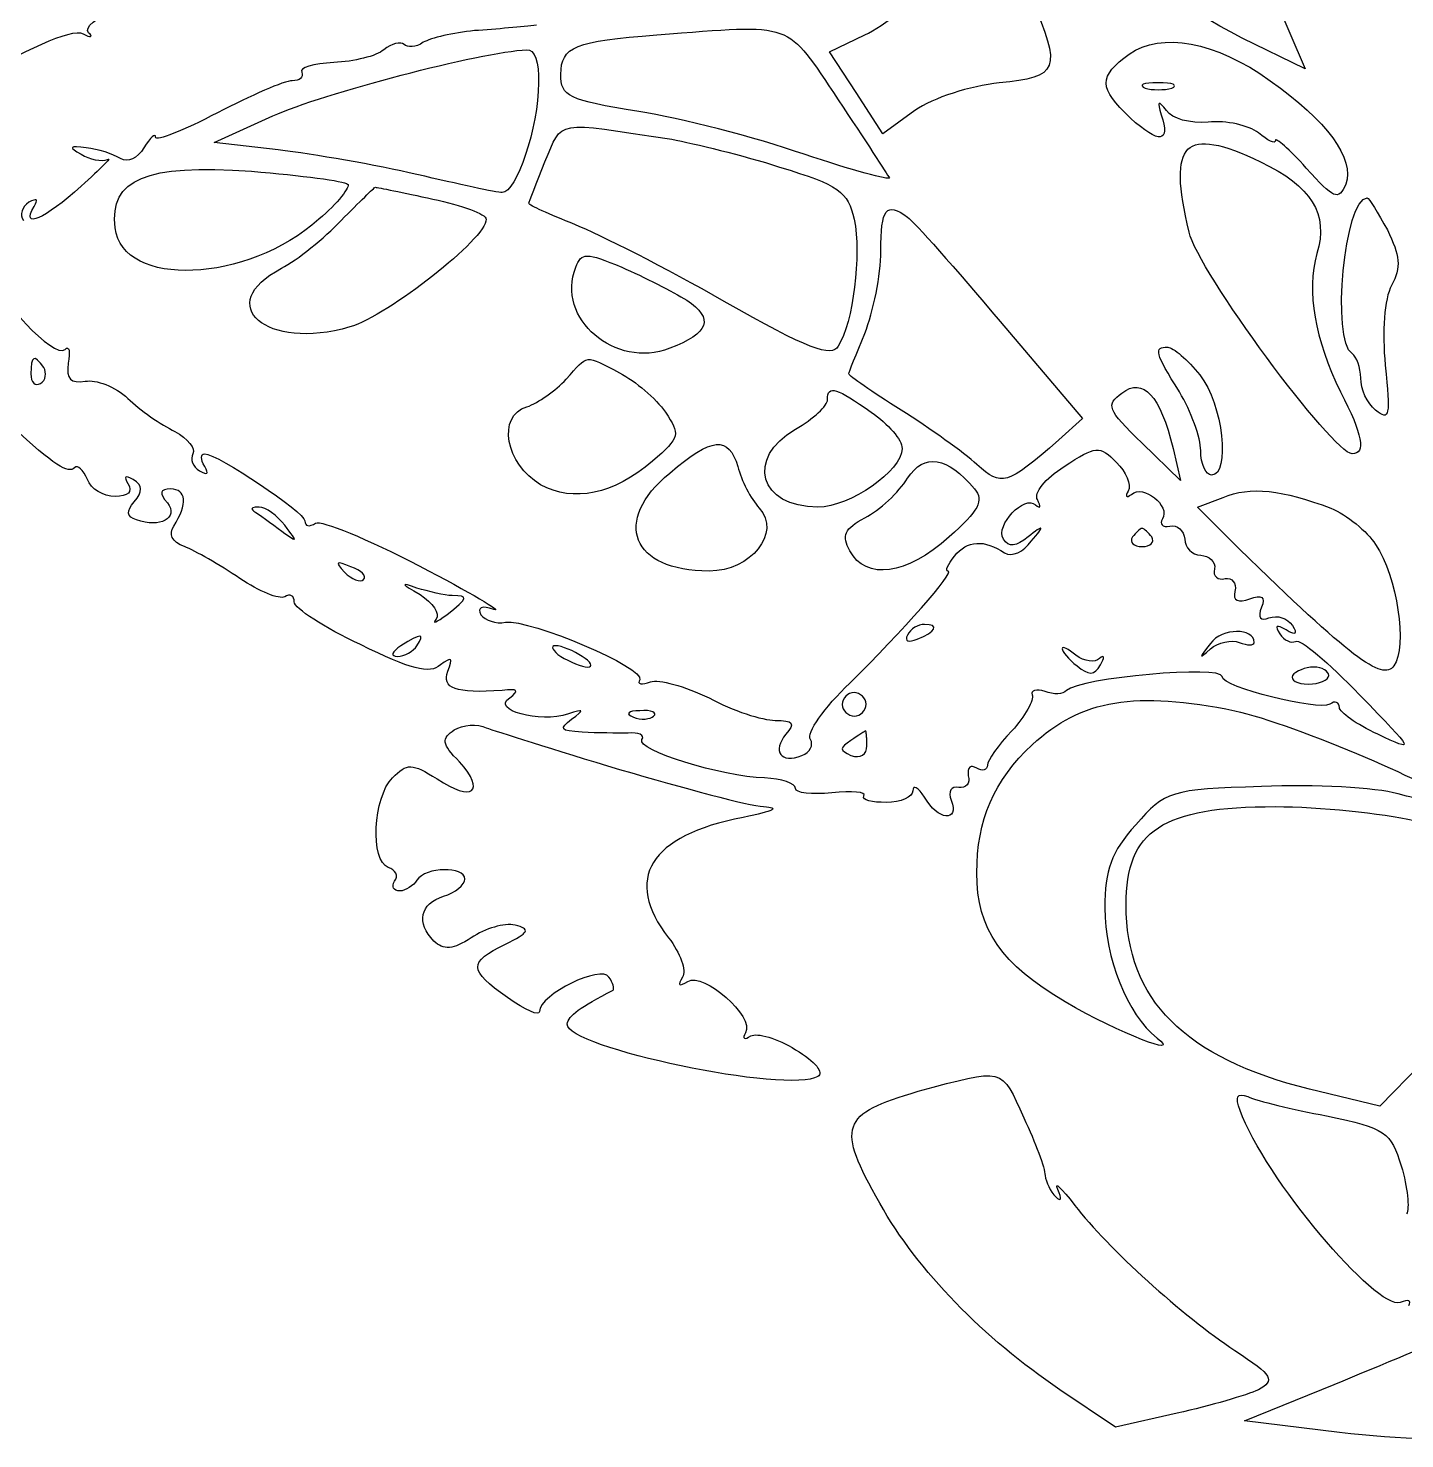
# Model space of a CAD drawing. Header units: millimetres. Extents: x -155 to 147, y 18 to 278.
# Drawn here: x 20.54 to 61.53, y 78.82 to 120.83 of the extents above; entities that cross this region are included whole.
import ezdxf

# ---------------------------------------------------------------- set-up
doc = ezdxf.new("R2010")
doc.units = ezdxf.units.MM
doc.layers.get('0').update_dxf_attribs({"linetype": 'CONTINUOUS'})

msp = doc.modelspace()

# ---------------------------------------------------------------- linework, layer by layer
for p, q in [((57.516, 122.058), (58.564, 119.614)), ((44.403, 120.122), (45.451, 120.63)), ((58.564, 119.614), (56.69, 120.534)), ((45.197, 118.915), (44.403, 120.122)), ((45.991, 117.677), (45.197, 118.915)), ((26.083, 117.423), (27.83, 118.217)), ((46.943, 118.375), (45.991, 117.677)), ((27.988, 117.201), (26.083, 117.423)), ((49.483, 112.089), (51.928, 109.2)), ((51.928, 109.2), (51.229, 108.565)), ((54.849, 107.358), (53.706, 108.469)), ((54.627, 108.311), (54.849, 107.358)), ((55.357, 106.564), (56.119, 106.85)), ((56.595, 105.326), (55.357, 106.564)), ((62.024, 89.991), (60.786, 88.721)), ((60.786, 88.721), (58.691, 89.229)), ((52.912, 79.164), (51.261, 80.275)), ((56.754, 79.355), (59.421, 80.434)), ((54.754, 79.577), (52.912, 79.164)), ((59.58, 79.005), (56.754, 79.355))]:
    msp.add_line(p, q)
for points, degree in [([(56.69, 120.534), (54.69, 121.55), (54.531, 121.868), (55.166, 123.678)], 3), ([(45.451, 120.63), (46.022, 120.884), (46.975, 121.677), (47.546, 122.376)], 3), ([(50.404, 121.709), (51.325, 119.614), (51.229, 119.36), (49.451, 119.201)], 3), ([(22.337, 120.693), (22.21, 120.852), (22.559, 121.138), (23.131, 121.36)], 3), ([(16.082, 116.978), (16.082, 117.74), (21.511, 121.042), (22.178, 120.661)], 3), ([(22.178, 120.661), (22.4, 120.534), (22.496, 120.566), (22.337, 120.693)], 3), ([(33.83, 120.757), (33.195, 120.693), (32.529, 120.534), (32.306, 120.407)], 3), ([(35.672, 120.915), (35.291, 120.884), (34.465, 120.788), (33.83, 120.757)], 3), ([(36.402, 119.455), (36.402, 120.28), (36.815, 120.439), (39.26, 120.63)], 3), ([(39.26, 120.63), (43.419, 120.947), (43.07, 121.074), (44.657, 118.693)], 3), ([(27.83, 118.217), (29.29, 118.883), (34.021, 120.122), (35.386, 120.185)], 3), ([(31.132, 120.185), (30.909, 119.995), (30.243, 119.836), (29.639, 119.804)], 3), ([(31.735, 120.344), (31.64, 120.439), (31.354, 120.376), (31.132, 120.185)], 3), ([(32.306, 120.407), (32.084, 120.249), (31.83, 120.249), (31.735, 120.344)], 3), ([(35.386, 120.185), (35.608, 120.217), (35.767, 119.804), (35.735, 119.201)], 3), ([(53.325, 120.058), (54.277, 120.725), (55.897, 120.439), (57.516, 119.264)], 3), ([(29.639, 119.804), (29.036, 119.772), (28.592, 119.645), (28.687, 119.518)], 3), ([(53.357, 118.153), (52.404, 119.042), (52.404, 119.391), (53.325, 120.058)], 3), ([(28.687, 119.518), (28.75, 119.36), (28.623, 119.264), (28.401, 119.264)], 3), ([(38.72, 118.344), (36.593, 118.693), (36.402, 118.788), (36.402, 119.455)], 3), ([(28.401, 119.264), (28.179, 119.264), (27.163, 118.82), (26.179, 118.312)], 3), ([(35.735, 119.201), (35.735, 117.867), (35.069, 115.931), (34.656, 115.931)], 3), ([(49.451, 119.201), (48.594, 119.106), (47.483, 118.756), (46.943, 118.375)], 3), ([(54.182, 119.201), (53.738, 119.201), (53.579, 119.137), (53.801, 119.042)], 3), ([(53.801, 119.042), (53.992, 118.979), (54.373, 118.979), (54.595, 119.042)], 3), ([(54.595, 119.042), (54.785, 119.137), (54.627, 119.201), (54.182, 119.201)], 3), ([(57.516, 119.264), (59.199, 118.09), (60.056, 116.915), (59.77, 116.185)], 3), ([(44.657, 118.693), (45.451, 117.518), (46.118, 116.47), (46.181, 116.375)], 3), ([(54.436, 118.375), (54.182, 118.693), (54.15, 118.661), (54.277, 118.248)], 3), ([(26.179, 118.312), (25.163, 117.772), (24.337, 117.455), (24.337, 117.582)], 3), ([(43.641, 117.074), (42.181, 117.582), (39.958, 118.153), (38.72, 118.344)], 3), ([(54.277, 118.248), (54.563, 117.423), (54.214, 117.359), (53.357, 118.153)], 3), ([(55.674, 118.026), (55.135, 117.994), (54.595, 118.121), (54.436, 118.375)], 3), ([(24.337, 117.582), (24.337, 117.709), (24.178, 117.582), (23.988, 117.264)], 3), ([(35.926, 116.851), (36.466, 118.121), (36.18, 118.058), (39.704, 117.518)], 3), ([(57.167, 117.709), (56.881, 117.931), (56.214, 118.09), (55.674, 118.026)], 3), ([(57.675, 117.486), (57.675, 117.359), (57.452, 117.486), (57.167, 117.709)], 3), ([(22.273, 117.264), (21.765, 117.328), (21.734, 117.296), (22.115, 117.074)], 3), ([(23.289, 116.947), (23.067, 117.074), (22.623, 117.232), (22.273, 117.264)], 3), ([(23.988, 117.264), (23.797, 116.947), (23.512, 116.82), (23.289, 116.947)], 3), ([(39.704, 117.518), (40.371, 117.391), (41.831, 117.042), (42.911, 116.693)], 3), ([(55.103, 114.756), (54.468, 117.455), (54.944, 117.931), (57.23, 116.851)], 3), ([(58.595, 116.661), (58.087, 117.232), (57.675, 117.582), (57.675, 117.486)], 3), ([(22.115, 117.074), (22.369, 116.915), (22.718, 116.851), (22.908, 116.915)], 3), ([(22.908, 116.915), (23.067, 117.01), (22.718, 116.661), (22.115, 116.121)], 3), ([(32.116, 116.47), (30.909, 116.756), (29.036, 117.074), (27.988, 117.201)], 3), ([(35.45, 115.613), (35.45, 115.645), (35.672, 116.216), (35.926, 116.851)], 3), ([(46.181, 116.375), (46.213, 116.28), (45.07, 116.597), (43.641, 117.074)], 3), ([(57.23, 116.851), (58.754, 116.121), (59.262, 115.296), (58.913, 114.121)], 3), ([(23.131, 114.883), (22.972, 116.343), (24.02, 116.788), (27.195, 116.566)], 3), ([(27.195, 116.566), (28.687, 116.439), (29.957, 116.28), (30.052, 116.185)], 3), ([(34.656, 115.931), (34.497, 115.931), (33.354, 116.185), (32.116, 116.47)], 3), ([(42.911, 116.693), (44.689, 116.153), (44.943, 115.962), (45.133, 115.137)], 3), ([(59.77, 116.185), (59.548, 115.677), (59.421, 115.74), (58.595, 116.661)], 3), ([(22.115, 116.121), (21.035, 115.137), (20.305, 114.819), (20.718, 115.518)], 3), ([(30.052, 116.185), (30.147, 116.121), (29.766, 115.613), (29.195, 115.137)], 3), ([(29.862, 115.105), (30.401, 115.645), (30.846, 116.089), (30.878, 116.089)], 3), ([(30.878, 116.089), (30.941, 116.089), (31.703, 115.931), (32.592, 115.74)], 3), ([(20.559, 115.645), (20.368, 115.518), (20.273, 115.264), (20.4, 115.105)], 3), ([(20.718, 115.518), (20.845, 115.74), (20.813, 115.772), (20.559, 115.645)], 3), ([(32.592, 115.74), (33.449, 115.55), (34.18, 115.296), (34.18, 115.137)], 3), ([(36.815, 114.978), (36.053, 115.296), (35.45, 115.55), (35.45, 115.613)], 3), ([(59.961, 111.136), (59.326, 111.517), (59.738, 115.772), (60.405, 115.772)], 3), ([(60.405, 115.772), (60.469, 115.772), (60.723, 115.327), (61.008, 114.819)], 3), ([(29.195, 115.137), (27.068, 113.232), (23.353, 113.073), (23.131, 114.883)], 3), ([(34.18, 115.137), (34.18, 114.565), (31.29, 112.279), (30.116, 111.93)], 3), ([(45.133, 115.137), (45.356, 114.089), (45.102, 112.057), (44.657, 111.359)], 3), ([(45.927, 114.184), (45.927, 115.454), (46.086, 115.677), (46.721, 115.2)], 3), ([(46.721, 115.2), (46.911, 115.073), (48.15, 113.676), (49.483, 112.089)], 3), ([(28.084, 113.676), (28.56, 113.93), (29.354, 114.565), (29.862, 115.105)], 3), ([(41.26, 112.692), (39.545, 113.676), (37.545, 114.692), (36.815, 114.978)], 3), ([(59.961, 108.152), (59.389, 108.152), (55.357, 113.613), (55.103, 114.756)], 3), ([(61.008, 114.819), (61.389, 114.057), (61.421, 113.708), (61.135, 113.168)], 3), ([(36.847, 113.708), (37.005, 114.153), (37.164, 114.153), (38.212, 113.708)], 3), ([(45.451, 111.74), (45.705, 112.375), (45.927, 113.486), (45.927, 114.184)], 3), ([(58.913, 114.121), (58.595, 112.978), (58.849, 111.581), (59.611, 109.993)], 3), ([(19.543, 113.549), (19.575, 112.819), (21.321, 110.946), (21.638, 111.263)], 3), ([(30.116, 111.93), (27.639, 111.2), (26.02, 112.597), (28.084, 113.676)], 3), ([(39.641, 111.295), (38.021, 110.66), (36.243, 112.184), (36.847, 113.708)], 3), ([(38.212, 113.708), (38.879, 113.422), (39.736, 112.978), (40.149, 112.724)], 3), ([(61.135, 113.168), (60.913, 112.756), (60.85, 111.803), (60.945, 110.787)], 3), ([(40.149, 112.724), (40.974, 112.184), (40.815, 111.74), (39.641, 111.295)], 3), ([(44.657, 111.359), (44.467, 111.009), (43.768, 111.263), (41.26, 112.692)], 3), ([(44.975, 110.533), (44.975, 110.565), (45.197, 111.136), (45.451, 111.74)], 3), ([(21.003, 110.724), (20.718, 111.136), (20.622, 111.073), (20.622, 110.533)], 3), ([(21.638, 111.263), (21.765, 111.39), (21.797, 111.2), (21.734, 110.851)], 3), ([(36.561, 110.374), (37.228, 111.136), (37.101, 111.105), (38.148, 110.565)], 3), ([(54.817, 109.993), (54.087, 111.168), (54.055, 111.327), (54.468, 111.327)], 3), ([(54.468, 111.327), (54.627, 111.327), (55.071, 110.946), (55.42, 110.501)], 3), ([(60.215, 110.406), (60.215, 110.724), (60.088, 111.041), (59.961, 111.136)], 3), ([(20.622, 110.533), (20.622, 110.279), (20.749, 110.152), (20.908, 110.247)], 3), ([(20.908, 110.247), (21.067, 110.343), (21.099, 110.565), (21.003, 110.724)], 3), ([(21.734, 110.851), (21.67, 110.374), (21.797, 110.247), (22.242, 110.311)], 3), ([(38.148, 110.565), (38.625, 110.311), (39.228, 109.803), (39.514, 109.39)], 3), ([(46.53, 109.454), (45.673, 109.993), (44.975, 110.47), (44.975, 110.533)], 3), ([(55.42, 110.501), (56.119, 109.644), (56.341, 107.517), (55.77, 107.517)], 3), ([(60.945, 110.787), (61.104, 109.295), (61.072, 109.104), (60.659, 109.454)], 3), ([(22.242, 110.311), (22.559, 110.374), (23.131, 110.152), (23.512, 109.803)], 3), ([(35.386, 109.549), (35.735, 109.676), (36.243, 110.025), (36.561, 110.374)], 3), ([(53.103, 109.962), (53.738, 110.438), (54.246, 109.898), (54.627, 108.311)], 3), ([(60.659, 109.454), (60.405, 109.644), (60.215, 110.089), (60.215, 110.406)], 3), ([(23.512, 109.803), (23.861, 109.454), (24.496, 109.009), (24.909, 108.819)], 3), ([(43.387, 108.882), (43.927, 109.2), (44.34, 109.581), (44.34, 109.771)], 3), ([(44.34, 109.771), (44.34, 110.216), (44.625, 110.12), (45.641, 109.39)], 3), ([(53.706, 108.469), (52.658, 109.485), (52.626, 109.612), (53.103, 109.962)], 3), ([(55.452, 108.247), (55.452, 108.628), (55.166, 109.422), (54.817, 109.993)], 3), ([(59.611, 109.993), (60.278, 108.723), (60.373, 108.152), (59.961, 108.152)], 3), ([(35.799, 107.231), (34.751, 107.834), (34.497, 109.295), (35.386, 109.549)], 3), ([(39.514, 109.39), (39.958, 108.723), (39.958, 108.66), (39.133, 107.93)], 3), ([(45.641, 109.39), (46.149, 109.041), (46.562, 108.565), (46.562, 108.311)], 3), ([(48.785, 107.834), (48.404, 108.184), (47.388, 108.914), (46.53, 109.454)], 3), ([(21.924, 107.739), (21.734, 107.549), (21.321, 107.803), (20.051, 108.977)], 3), ([(24.909, 108.819), (25.29, 108.596), (25.544, 108.311), (25.448, 108.152)], 3), ([(44.054, 106.564), (42.308, 106.564), (41.895, 108.025), (43.387, 108.882)], 3), ([(39.641, 107.58), (40.911, 108.66), (41.387, 108.692), (41.673, 107.771)], 3), ([(51.229, 108.565), (49.642, 107.199), (49.547, 107.168), (48.785, 107.834)], 3), ([(25.448, 108.152), (25.353, 107.993), (25.448, 107.771), (25.639, 107.644)], 3), ([(25.798, 107.771), (25.671, 107.993), (25.671, 108.152), (25.798, 108.152)], 3), ([(25.798, 108.152), (26.179, 108.152), (28.782, 106.406), (28.782, 106.152)], 3), ([(46.562, 108.311), (46.562, 107.644), (45.006, 106.564), (44.054, 106.564)], 3), ([(51.388, 107.771), (52.341, 108.406), (52.436, 108.406), (52.944, 107.898)], 3), ([(55.77, 107.517), (55.611, 107.517), (55.452, 107.834), (55.452, 108.247)], 3), ([(22.305, 107.39), (22.178, 107.676), (22.019, 107.834), (21.924, 107.739)], 3), ([(25.639, 107.644), (25.893, 107.517), (25.925, 107.549), (25.798, 107.771)], 3), ([(39.133, 107.93), (37.958, 106.945), (36.783, 106.691), (35.799, 107.231)], 3), ([(40.815, 104.659), (38.498, 104.659), (37.926, 106.152), (39.641, 107.58)], 3), ([(41.673, 107.771), (41.768, 107.358), (42.054, 106.818), (42.308, 106.533)], 3), ([(46.721, 107.422), (47.229, 108.184), (47.896, 108.088), (48.721, 107.104)], 3), ([(50.594, 106.787), (50.467, 106.977), (50.817, 107.422), (51.388, 107.771)], 3), ([(52.944, 107.898), (53.23, 107.612), (53.388, 107.231), (53.293, 107.041)], 3), ([(23.131, 106.882), (22.781, 106.882), (22.4, 107.104), (22.305, 107.39)], 3), ([(23.512, 107.263), (23.67, 107.009), (23.512, 106.882), (23.131, 106.882)], 3), ([(23.67, 107.39), (23.416, 107.517), (23.385, 107.485), (23.512, 107.263)], 3), ([(23.702, 106.723), (23.956, 107.041), (23.956, 107.199), (23.67, 107.39)], 3), ([(45.451, 106.247), (45.895, 106.469), (46.467, 107.009), (46.721, 107.422)], 3), ([(23.766, 106.183), (23.48, 106.279), (23.448, 106.437), (23.702, 106.723)], 3), ([(24.782, 107.104), (24.464, 107.104), (24.432, 106.977), (24.686, 106.691)], 3), ([(24.877, 105.993), (25.29, 106.66), (25.258, 107.104), (24.782, 107.104)], 3), ([(48.721, 107.104), (49.007, 106.755), (48.848, 106.469), (47.959, 105.675)], 3), ([(50.531, 106.628), (50.69, 106.501), (50.69, 106.564), (50.594, 106.787)], 3), ([(53.293, 107.041), (53.198, 106.882), (53.23, 106.818), (53.388, 106.945)], 3), ([(53.388, 106.945), (53.738, 107.263), (54.563, 106.596), (54.309, 106.215)], 3), ([(56.119, 106.85), (56.913, 107.199), (57.897, 107.072), (59.326, 106.533)], 3), ([(24.686, 106.691), (25.036, 106.247), (24.464, 105.929), (23.766, 106.183)], 3), ([(27.417, 106.564), (27.226, 106.564), (27.163, 106.533), (27.226, 106.469)], 3), ([(27.226, 106.469), (27.29, 106.437), (27.639, 106.183), (27.988, 105.929)], 3), ([(28.179, 106.025), (27.957, 106.31), (27.607, 106.564), (27.417, 106.564)], 3), ([(42.308, 106.533), (42.974, 105.802), (42.054, 104.659), (40.815, 104.659)], 3), ([(49.578, 105.612), (49.324, 106.025), (50.213, 106.945), (50.531, 106.628)], 3), ([(59.326, 106.533), (59.802, 106.342), (60.405, 105.834), (60.659, 105.453)], 3), ([(25.194, 105.39), (24.813, 105.517), (24.718, 105.771), (24.877, 105.993)], 3), ([(27.988, 105.929), (28.592, 105.485), (28.592, 105.485), (28.179, 106.025)], 3), ([(28.782, 106.152), (28.782, 105.993), (28.909, 105.961), (29.1, 106.088)], 3), ([(29.1, 106.088), (29.258, 106.183), (30.655, 105.612), (32.179, 104.818)], 3), ([(45.006, 105.263), (44.752, 105.707), (44.848, 105.929), (45.451, 106.247)], 3), ([(50.404, 105.548), (50.817, 106.025), (50.785, 106.056), (50.309, 105.675)], 3), ([(53.706, 105.929), (53.642, 105.929), (53.515, 105.802), (53.42, 105.675)], 3), ([(53.992, 105.675), (53.896, 105.802), (53.769, 105.929), (53.706, 105.929)], 3), ([(54.309, 106.215), (54.214, 106.056), (54.309, 105.961), (54.531, 105.993)], 3), ([(54.531, 105.993), (54.754, 106.056), (54.944, 105.866), (54.976, 105.612)], 3), ([(47.959, 105.675), (46.689, 104.532), (45.483, 104.374), (45.006, 105.263)], 3), ([(48.118, 105.104), (48.499, 105.58), (49.007, 105.612), (49.61, 105.199)], 3), ([(50.309, 105.675), (49.959, 105.39), (49.737, 105.358), (49.578, 105.612)], 3), ([(49.61, 105.199), (49.832, 105.072), (50.182, 105.231), (50.404, 105.548)], 3), ([(53.42, 105.675), (53.325, 105.517), (53.452, 105.39), (53.706, 105.39)], 3), ([(53.706, 105.39), (53.96, 105.39), (54.087, 105.517), (53.992, 105.675)], 3), ([(54.976, 105.612), (54.976, 105.358), (55.198, 105.136), (55.452, 105.136)], 3), ([(60.659, 105.453), (61.294, 104.501), (61.612, 102.405), (61.199, 101.834)], 3), ([(26.845, 104.437), (26.242, 104.85), (25.512, 105.263), (25.194, 105.39)], 3), ([(47.927, 104.659), (47.832, 104.659), (47.927, 104.85), (48.118, 105.104)], 3), ([(55.452, 105.136), (55.706, 105.104), (55.897, 104.945), (55.865, 104.723)], 3), ([(61.199, 101.834), (60.881, 101.357), (59.865, 102.119), (56.595, 105.326)], 3), ([(30.147, 104.786), (29.703, 104.977), (29.671, 104.945), (29.957, 104.628)], 3), ([(29.957, 104.628), (30.179, 104.405), (30.433, 104.31), (30.528, 104.405)], 3), ([(30.528, 104.405), (30.624, 104.501), (30.465, 104.691), (30.147, 104.786)], 3), ([(32.179, 104.818), (33.703, 104.024), (34.719, 103.421), (34.402, 103.516)], 3), ([(45.006, 101.326), (46.562, 102.85), (48.15, 104.659), (47.927, 104.659)], 3), ([(55.865, 104.723), (55.801, 104.501), (55.96, 104.374), (56.182, 104.437)], 3), ([(28.179, 103.897), (28.02, 103.802), (27.417, 104.056), (26.845, 104.437)], 3), ([(32.116, 104.151), (31.608, 104.342), (31.64, 104.278), (32.211, 103.961)], 3), ([(56.182, 104.437), (56.373, 104.469), (56.532, 104.31), (56.468, 104.056)], 3), ([(28.465, 103.739), (28.465, 103.929), (28.338, 103.993), (28.179, 103.897)], 3), ([(33.164, 103.929), (32.941, 103.929), (32.465, 104.056), (32.116, 104.151)], 3), ([(32.211, 103.961), (32.592, 103.707), (32.814, 103.389), (32.687, 103.231)], 3), ([(33.005, 103.358), (33.64, 103.866), (33.672, 103.929), (33.164, 103.929)], 3), ([(56.468, 104.056), (56.405, 103.77), (56.563, 103.707), (56.913, 103.834)], 3), ([(56.913, 103.834), (57.262, 103.961), (57.389, 103.897), (57.262, 103.58)], 3), ([(30.433, 102.469), (29.354, 102.977), (28.465, 103.548), (28.465, 103.739)], 3), ([(32.687, 103.231), (32.56, 103.072), (32.687, 103.135), (33.005, 103.358)], 3), ([(34.402, 103.516), (34.053, 103.643), (33.894, 103.58), (34.021, 103.358)], 3), ([(34.021, 103.358), (34.148, 103.199), (34.465, 103.072), (34.751, 103.135)], 3), ([(57.262, 103.58), (57.135, 103.262), (57.23, 103.167), (57.484, 103.262)], 3), ([(34.751, 103.135), (35.481, 103.231), (38.942, 101.77), (38.752, 101.421)], 3), ([(47.229, 103.072), (47.038, 103.072), (46.816, 102.945), (46.721, 102.754)], 3), ([(47.007, 102.627), (47.578, 102.85), (47.673, 103.072), (47.229, 103.072)], 3), ([(57.484, 103.262), (57.738, 103.358), (58.024, 103.262), (58.183, 103.04)], 3), ([(57.992, 102.913), (57.706, 103.072), (57.643, 103.04), (57.802, 102.786)], 3), ([(58.183, 103.04), (58.341, 102.786), (58.278, 102.723), (57.992, 102.913)], 3), ([(32.116, 102.437), (32.37, 102.818), (32.243, 102.818), (31.64, 102.437)], 3), ([(46.721, 102.754), (46.626, 102.564), (46.753, 102.532), (47.007, 102.627)], 3), ([(57.04, 102.532), (57.04, 102.977), (56.087, 102.977), (55.738, 102.5)], 3), ([(55.738, 102.342), (55.96, 102.532), (56.373, 102.627), (56.595, 102.532)], 3), ([(56.595, 102.532), (56.849, 102.437), (57.04, 102.437), (57.04, 102.532)], 3), ([(57.802, 102.786), (57.929, 102.596), (58.151, 102.5), (58.278, 102.564)], 3), ([(58.278, 102.564), (58.405, 102.659), (59.262, 101.929), (60.183, 100.976)], 3), ([(32.814, 101.865), (32.497, 101.58), (31.925, 101.738), (30.433, 102.469)], 3), ([(31.64, 102.437), (31.354, 102.246), (31.322, 102.119), (31.544, 102.119)], 3), ([(31.544, 102.119), (31.735, 102.119), (32.021, 102.278), (32.116, 102.437)], 3), ([(36.243, 102.437), (36.085, 102.437), (36.148, 102.278), (36.402, 102.119)], 3), ([(37.037, 102.119), (36.783, 102.278), (36.434, 102.437), (36.243, 102.437)], 3), ([(36.402, 102.119), (36.656, 101.961), (37.037, 101.802), (37.196, 101.802)], 3), ([(37.196, 101.802), (37.386, 101.802), (37.291, 101.961), (37.037, 102.119)], 3), ([(51.737, 102.151), (51.515, 102.342), (51.325, 102.437), (51.325, 102.342)], 3), ([(51.325, 102.342), (51.325, 102.278), (51.515, 102.024), (51.769, 101.834)], 3), ([(52.436, 102.056), (52.309, 101.929), (51.991, 101.961), (51.737, 102.151)], 3), ([(52.468, 101.865), (52.595, 102.088), (52.595, 102.183), (52.436, 102.056)], 3), ([(55.738, 102.5), (55.389, 102.056), (55.389, 102.024), (55.738, 102.342)], 3), ([(33.037, 101.675), (33.195, 102.088), (33.164, 102.119), (32.814, 101.865)], 3), ([(34.656, 101.103), (33.259, 101.008), (32.846, 101.167), (33.037, 101.675)], 3), ([(51.769, 101.834), (52.118, 101.548), (52.277, 101.548), (52.468, 101.865)], 3), ([(58.818, 101.802), (58.564, 101.802), (58.278, 101.675), (58.183, 101.548)], 3), ([(59.262, 101.548), (59.262, 101.675), (59.072, 101.802), (58.818, 101.802)], 3), ([(38.752, 101.421), (38.656, 101.294), (38.815, 101.262), (39.069, 101.357)], 3), ([(39.069, 101.357), (39.323, 101.453), (40.085, 101.23), (40.815, 100.881)], 3), ([(43.832, 99.643), (43.705, 99.833), (44.244, 100.595), (45.006, 101.326)], 3), ([(56.087, 101.516), (56.087, 101.865), (51.864, 101.484), (51.452, 101.103)], 3), ([(59.294, 100.691), (58.945, 100.5), (56.087, 101.199), (56.087, 101.516)], 3), ([(58.183, 101.548), (58.119, 101.421), (58.31, 101.294), (58.659, 101.294)], 3), ([(58.659, 101.294), (58.976, 101.294), (59.262, 101.421), (59.262, 101.548)], 3), ([(34.878, 100.881), (35.164, 101.103), (35.132, 101.167), (34.656, 101.103)], 3), ([(36.624, 100.405), (35.767, 100.119), (34.307, 100.532), (34.878, 100.881)], 3), ([(40.815, 100.881), (41.514, 100.5), (42.403, 100.214), (42.784, 100.214)], 3), ([(44.848, 100.881), (44.721, 100.722), (44.784, 100.5), (44.943, 100.405)], 3), ([(45.324, 100.976), (45.165, 101.103), (44.943, 101.04), (44.848, 100.881)], 3), ([(45.419, 100.5), (45.546, 100.659), (45.483, 100.881), (45.324, 100.976)], 3), ([(50.436, 100.976), (50.499, 100.818), (50.213, 100.341), (49.832, 99.897)], 3), ([(50.817, 101.072), (50.563, 101.167), (50.372, 101.103), (50.436, 100.976)], 3), ([(51.452, 101.103), (51.356, 100.976), (51.071, 100.976), (50.817, 101.072)], 3), ([(60.183, 100.976), (61.834, 99.262), (61.866, 99.262), (60.723, 99.802)], 3), ([(36.72, 100.246), (37.101, 100.532), (37.101, 100.564), (36.624, 100.405)], 3), ([(38.752, 100.5), (38.402, 100.5), (38.307, 100.405), (38.561, 100.31)], 3), ([(39.164, 100.341), (39.291, 100.437), (39.101, 100.532), (38.752, 100.5)], 3), ([(44.943, 100.405), (45.102, 100.278), (45.324, 100.341), (45.419, 100.5)], 3), ([(50.436, 99.484), (51.896, 100.849), (53.515, 101.103), (56.468, 100.5)], 3), ([(56.468, 100.5), (58.214, 100.119), (62.977, 98.087), (62.723, 97.833)], 3), ([(59.58, 100.595), (59.58, 100.754), (59.453, 100.818), (59.294, 100.691)], 3), ([(60.723, 99.802), (60.088, 100.087), (59.58, 100.468), (59.58, 100.595)], 3), ([(33.227, 99.929), (33.481, 100.087), (33.926, 100.119), (34.18, 99.992)], 3), ([(34.18, 99.992), (34.434, 99.897), (36.243, 99.325), (38.148, 98.754)], 3), ([(37.037, 99.865), (36.37, 99.897), (36.339, 99.96), (36.72, 100.246)], 3), ([(38.561, 100.31), (38.783, 100.214), (39.069, 100.246), (39.164, 100.341)], 3), ([(42.784, 100.214), (43.324, 100.214), (43.387, 100.119), (43.101, 99.802)], 3), ([(33.386, 98.976), (32.846, 99.516), (32.846, 99.675), (33.227, 99.929)], 3), ([(38.402, 99.833), (38.085, 99.833), (37.482, 99.833), (37.037, 99.865)], 3), ([(38.815, 99.643), (38.91, 99.77), (38.72, 99.865), (38.402, 99.833)], 3), ([(42.466, 98.5), (41.196, 98.532), (38.625, 99.325), (38.815, 99.643)], 3), ([(43.101, 99.802), (42.689, 99.294), (42.943, 98.913), (43.578, 99.167)], 3), ([(43.578, 99.167), (43.832, 99.262), (43.927, 99.484), (43.832, 99.643)], 3), ([(45.038, 99.611), (44.689, 99.389), (44.689, 99.325), (45.038, 99.167)], 3), ([(45.483, 99.897), (45.451, 99.897), (45.26, 99.77), (45.038, 99.611)], 3), ([(45.514, 99.452), (45.514, 99.706), (45.483, 99.897)], 2), ([(49.832, 99.897), (49.42, 99.484), (49.102, 99.008), (49.102, 98.881)], 3), ([(45.038, 99.167), (45.324, 99.071), (45.514, 99.198), (45.514, 99.452)], 3), ([(48.785, 95.674), (48.785, 97.23), (49.293, 98.436), (50.436, 99.484)], 3), ([(31.386, 98.5), (31.83, 98.944), (31.957, 98.944), (32.719, 98.468)], 3), ([(32.719, 98.468), (33.767, 97.77), (34.18, 98.087), (33.386, 98.976)], 3), ([(38.148, 98.754), (40.085, 98.182), (41.99, 97.674), (42.435, 97.643)], 3), ([(48.785, 98.786), (48.594, 98.913), (48.499, 98.817), (48.531, 98.563)], 3), ([(49.102, 98.881), (49.102, 98.722), (48.943, 98.69), (48.785, 98.786)], 3), ([(31.259, 95.833), (30.719, 96.023), (30.814, 97.928), (31.386, 98.5)], 3), ([(43.387, 98.182), (43.387, 98.341), (42.974, 98.468), (42.466, 98.5)], 3), ([(48.531, 98.563), (48.594, 98.341), (48.467, 98.182), (48.245, 98.214)], 3), ([(44.467, 98.055), (43.863, 97.992), (43.387, 98.055), (43.387, 98.182)], 3), ([(45.419, 97.96), (45.514, 98.087), (45.07, 98.119), (44.467, 98.055)], 3), ([(46.086, 97.77), (45.673, 97.77), (45.356, 97.833), (45.419, 97.96)], 3), ([(46.88, 98.119), (46.88, 97.928), (46.53, 97.77), (46.086, 97.77)], 3), ([(47.229, 97.928), (47.038, 98.214), (46.88, 98.309), (46.88, 98.119)], 3), ([(48.023, 97.833), (48.277, 97.166), (47.61, 97.23), (47.229, 97.928)], 3), ([(48.245, 98.214), (48.023, 98.278), (47.927, 98.087), (48.023, 97.833)], 3), ([(57.262, 98.246), (54.531, 98.151), (54.404, 98.119), (53.515, 97.103)], 3), ([(61.326, 98.024), (60.659, 98.214), (58.849, 98.309), (57.262, 98.246)], 3), ([(62.723, 97.833), (62.628, 97.77), (61.993, 97.833), (61.326, 98.024)], 3), ([(42.435, 97.643), (42.943, 97.611), (42.752, 97.516), (41.831, 97.325)], 3), ([(53.23, 94.722), (53.23, 96.944), (54.309, 97.643), (57.675, 97.643)], 3), ([(57.675, 97.643), (58.976, 97.643), (60.85, 97.452), (61.802, 97.23)], 3), ([(41.831, 97.325), (39.037, 96.785), (38.244, 95.484), (39.609, 93.737)], 3), ([(53.515, 97.103), (52.785, 96.277), (52.595, 95.769), (52.595, 94.626)], 3), ([(31.449, 95.42), (31.576, 95.579), (31.481, 95.769), (31.259, 95.833)], 3), ([(31.608, 95.134), (31.417, 95.134), (31.354, 95.261), (31.449, 95.42)], 3), ([(32.116, 95.452), (32.021, 95.293), (31.767, 95.134), (31.608, 95.134)], 3), ([(33.545, 95.484), (33.545, 95.865), (32.37, 95.865), (32.116, 95.452)], 3), ([(32.91, 94.976), (33.259, 95.071), (33.545, 95.325), (33.545, 95.484)], 3), ([(51.42, 91.832), (49.515, 92.944), (48.785, 93.991), (48.785, 95.674)], 3), ([(32.624, 93.642), (32.084, 94.182), (32.211, 94.753), (32.91, 94.976)], 3), ([(52.595, 94.626), (52.595, 93.134), (53.261, 91.451), (54.15, 90.753)], 3), ([(58.691, 89.229), (54.976, 90.15), (53.23, 91.896), (53.23, 94.722)], 3), ([(35.037, 94.118), (34.719, 94.182), (34.148, 94.023), (33.735, 93.737)], 3), ([(34.751, 93.547), (35.45, 93.896), (35.513, 93.991), (35.037, 94.118)], 3), ([(33.735, 93.737), (33.195, 93.388), (32.91, 93.356), (32.624, 93.642)], 3), ([(39.609, 93.737), (39.958, 93.293), (40.149, 92.753), (40.022, 92.563)], 3), ([(34.815, 91.959), (33.64, 92.785), (33.64, 93.007), (34.751, 93.547)], 3), ([(37.831, 92.563), (37.609, 92.944), (35.767, 92.055), (35.767, 91.547)], 3), ([(37.958, 92.182), (37.99, 92.213), (37.958, 92.404), (37.831, 92.563)], 3), ([(40.022, 92.563), (39.863, 92.309), (39.926, 92.277), (40.18, 92.436)], 3), ([(40.18, 92.436), (40.657, 92.721), (42.181, 91.388), (41.895, 90.912)], 3), ([(36.593, 91.166), (36.624, 91.42), (36.974, 91.674), (37.958, 92.182)], 3), ([(35.767, 91.547), (35.767, 91.388), (35.354, 91.578), (34.815, 91.959)], 3), ([(54.15, 90.753), (54.944, 90.15), (53.039, 90.88), (51.42, 91.832)], 3), ([(44.054, 89.61), (43.197, 89.07), (36.529, 90.467), (36.593, 91.166)], 3), ([(41.895, 90.912), (41.8, 90.721), (41.863, 90.689), (42.054, 90.816)], 3), ([(42.054, 90.816), (42.244, 90.912), (42.847, 90.753), (43.387, 90.404)], 3), ([(43.387, 90.404), (43.99, 90.054), (44.244, 89.705), (44.054, 89.61)], 3), ([(47.038, 89.165), (49.61, 89.864), (49.515, 89.896), (50.182, 88.372)], 3), ([(45.895, 85.832), (44.594, 88.118), (44.721, 88.499), (47.038, 89.165)], 3), ([(56.627, 88.594), (56.468, 89.007), (56.532, 89.134), (56.849, 89.007)], 3), ([(56.849, 89.007), (57.135, 88.88), (58.183, 88.626), (59.199, 88.435)], 3), ([(50.182, 88.372), (50.531, 87.641), (50.817, 86.879), (50.817, 86.657)], 3), ([(61.389, 82.879), (60.691, 82.625), (57.325, 86.625), (56.627, 88.594)], 3), ([(59.199, 88.435), (60.977, 88.054), (61.104, 87.959), (61.421, 86.943)], 3), ([(50.817, 86.657), (50.848, 86.467), (50.975, 86.181), (51.134, 86.022)], 3), ([(61.421, 86.943), (61.612, 86.308), (61.675, 85.673), (61.58, 85.514)], 3), ([(51.134, 86.022), (51.293, 85.863), (51.325, 85.959), (51.198, 86.244)], 3), ([(51.198, 86.244), (51.071, 86.498), (51.293, 86.308), (51.706, 85.768)], 3), ([(51.261, 80.275), (48.975, 81.831), (47.038, 83.8), (45.895, 85.832)], 3), ([(51.706, 85.768), (52.69, 84.498), (54.912, 82.466), (56.468, 81.45)], 3), ([(61.643, 82.784), (61.739, 82.942), (61.643, 82.974), (61.389, 82.879)], 3), ([(59.421, 80.434), (60.881, 81.037), (62.501, 81.704), (62.977, 81.958)], 3), ([(56.468, 81.45), (57.611, 80.688), (57.675, 80.561), (57.167, 80.275)], 3), ([(57.167, 80.275), (56.817, 80.117), (55.738, 79.799), (54.754, 79.577)], 3), ([(64.406, 78.942), (63.136, 78.751), (61.389, 78.783), (59.58, 79.005)], 3)]:
    msp.add_open_spline(points, degree=degree)

doc.saveas('drawing.dxf')
